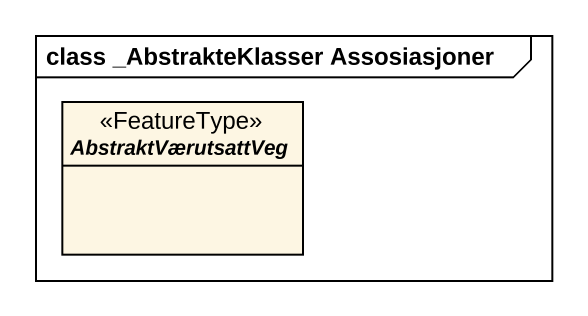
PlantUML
@startuml
mainframe class _AbstrakteKlasser Assosiasjoner
hide circle
hide empty members
abstract class AbstraktVærutsattVeg <<FeatureType>>
@enduml
